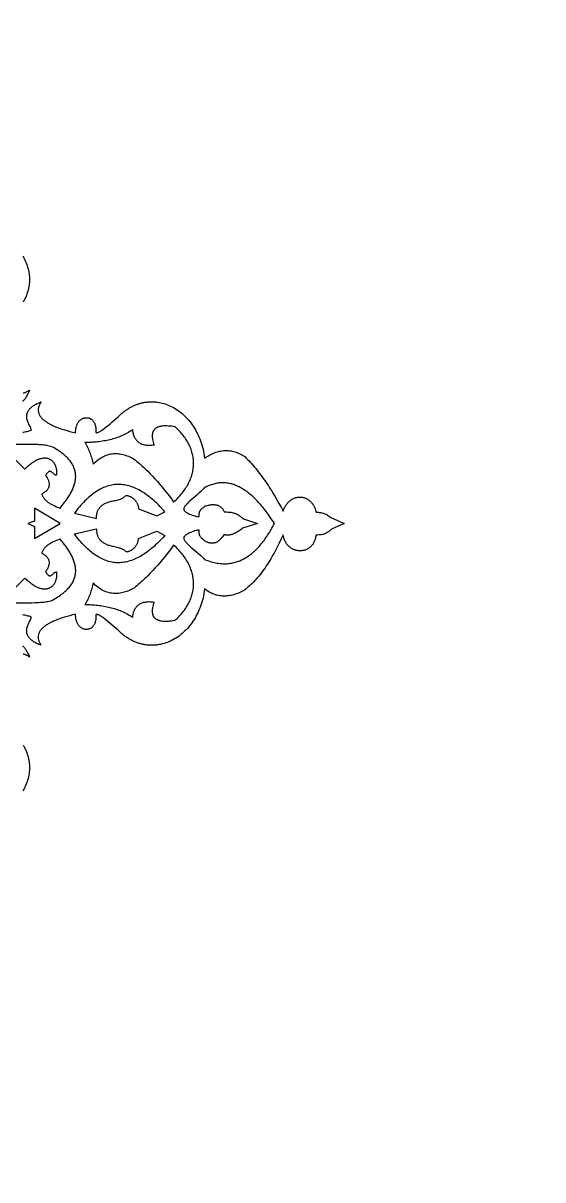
# Model space of a CAD drawing. Extents: x -540 to 540, y -540 to 540.
# Drawn here: x 34.4 to 189.2, y -195.5 to 149 of the extents above; entities that cross this region are included whole.
import ezdxf

# ---------------------------------------------------------------- set-up
doc = ezdxf.new("R2010")
doc.units = 0
doc.layers.add('LAYER_1', color=18, linetype='CONTINUOUS')
doc.layers.add('LAYER_2', color=174, linetype='CONTINUOUS')

msp = doc.modelspace()

# ---------------------------------------------------------------- linework, layer by layer
at = {"layer": 'LAYER_1'}
msp.add_lwpolyline([(0, 540, 0.414214), (-540, 0, 0.414214), (0, -540, 0.414214), (540, 0, 0.414214)], format="xyb", close=True, dxfattribs=at)
for points in [[(79.66, 28.79), (79.12, 28.88), (78.61, 28.96), (78.11, 29.01), (77.64, 29.05), (77.19, 29.08), (76.76, 29.08), (76.36, 29.07), (75.98, 29.05), (75.61, 29), (75.44, 28.98), (75.27, 28.94), (75.11, 28.91), (74.96, 28.87), (74.81, 28.82), (74.66, 28.77), (74.52, 28.72), (74.39, 28.66), (74.26, 28.6), (74.14, 28.54), (74.02, 28.47), (73.91, 28.39), (73.8, 28.31), (73.7, 28.23), (73.61, 28.14), (73.52, 28.05), (73.43, 27.96), (73.35, 27.86), (73.28, 27.76), (73.21, 27.65), (73.15, 27.54), (73.09, 27.42), (73.04, 27.3), (73, 27.18), (72.96, 27.05), (72.92, 26.92), (72.89, 26.78), (72.87, 26.64), (72.85, 26.49), (72.84, 26.34), (72.83, 26.19), (72.83, 26.03), (72.83, 25.87), (72.84, 25.7), (72.86, 25.53), (72.88, 25.36), (72.94, 25), (73.02, 24.62), (73.12, 24.23), (73.24, 23.81), (73.39, 23.39), (72.99, 23.33), (72.61, 23.29), (72.24, 23.27), (71.89, 23.26), (71.55, 23.27), (71.23, 23.29), (70.92, 23.32), (70.63, 23.37), (70.35, 23.43), (70.08, 23.5), (69.82, 23.59), (69.58, 23.69), (69.35, 23.8), (69.13, 23.92), (68.93, 24.06), (68.74, 24.2), (68.55, 24.36), (68.38, 24.53), (68.22, 24.7), (68.07, 24.89), (67.93, 25.09), (67.8, 25.3), (67.69, 25.52), (67.58, 25.75), (67.48, 25.98), (67.38, 26.23), (67.3, 26.48), (67.23, 26.75), (67.16, 27.02), (67.1, 27.3), (67.05, 27.58), (67.01, 27.87), (66.61, 27.62), (66.2, 27.37), (65.8, 27.14), (65.38, 26.91), (64.97, 26.7), (64.55, 26.5), (64.13, 26.3), (63.71, 26.12), (63.28, 25.94), (62.85, 25.78), (62.42, 25.62), (61.98, 25.47), (61.55, 25.33), (61.1, 25.2), (60.66, 25.08), (60.22, 24.97), (59.77, 24.86), (59.32, 24.76), (58.87, 24.67), (58.41, 24.59), (57.95, 24.51), (57.49, 24.44), (57.03, 24.38), (56.57, 24.33), (56.1, 24.28), (55.64, 24.23), (55.17, 24.2), (54.7, 24.17), (54.22, 24.14), (53.75, 24.12), (53.27, 24.11), (52.79, 24.1), (53.02, 23.72), (53.23, 23.34), (53.44, 22.96), (53.63, 22.57), (53.81, 22.18), (53.99, 21.79), (54.15, 21.39), (54.31, 20.99), (54.45, 20.58), (54.59, 20.18), (54.72, 19.77), (54.83, 19.36), (54.94, 18.94), (55.03, 18.52), (55.12, 18.1), (55.2, 17.67), (55.53, 18), (55.86, 18.32), (56.2, 18.61), (56.54, 18.89), (56.89, 19.15), (57.24, 19.39), (57.59, 19.61), (57.94, 19.81), (58.3, 20), (58.66, 20.17), (59.03, 20.32), (59.39, 20.45), (59.76, 20.56), (60.14, 20.65), (60.51, 20.73), (60.9, 20.78), (61.28, 20.82), (61.67, 20.84), (62.06, 20.85), (62.45, 20.83), (62.85, 20.79), (63.25, 20.74), (63.65, 20.67), (64.06, 20.58), (64.47, 20.47), (64.88, 20.35), (65.3, 20.2), (65.72, 20.04), (66.14, 19.86), (66.57, 19.66), (67, 19.44), (67.43, 19.2), (67.84, 18.87), (68.24, 18.53), (68.65, 18.19), (69.05, 17.84), (69.44, 17.49), (69.84, 17.13), (70.23, 16.77), (70.62, 16.4), (71, 16.03), (71.39, 15.66), (72.15, 14.89), (72.9, 14.11), (73.63, 13.32), (74.36, 12.51), (75.08, 11.68), (75.79, 10.84), (76.5, 9.98), (77.19, 9.11), (77.87, 8.23), (78.55, 7.33), (79.21, 6.41), (79.57, 6.74), (79.92, 7.06), (80.25, 7.39), (80.57, 7.72), (80.89, 8.05), (81.19, 8.39), (81.48, 8.73), (81.76, 9.07), (82.03, 9.41), (82.28, 9.76), (82.53, 10.1), (82.77, 10.45), (82.99, 10.8), (83.2, 11.16), (83.4, 11.51), (83.59, 11.86), (83.77, 12.22), (83.94, 12.58), (84.1, 12.94), (84.25, 13.3), (84.38, 13.66), (84.51, 14.02), (84.62, 14.39), (84.72, 14.75), (84.81, 15.11), (84.89, 15.48), (84.96, 15.84), (85.02, 16.21), (85.06, 16.58), (85.1, 16.94), (85.12, 17.31), (85.14, 17.67), (85.14, 18.04), (85.13, 18.41), (85.11, 18.77), (85.08, 19.14), (85.03, 19.5), (84.98, 19.87), (84.92, 20.23), (84.84, 20.59), (84.75, 20.95), (84.65, 21.31), (84.54, 21.67), (84.42, 22.03), (84.29, 22.39), (84.15, 22.74), (83.99, 23.1), (83.83, 23.45), (83.65, 23.8), (83.46, 24.15), (83.27, 24.5), (83.06, 24.84), (82.83, 25.18), (82.6, 25.52), (82.36, 25.86), (82.1, 26.2), (81.84, 26.53), (81.56, 26.86), (81.27, 27.19), (80.97, 27.52), (80.66, 27.84), (80.34, 28.16), (80.01, 28.48)], [(68.78, 4.41), (74.25, 2.27), (76.63, 3.49), (76.16, 4.01), (75.69, 4.52), (75.22, 5.01), (74.76, 5.47), (74.29, 5.93), (73.83, 6.36), (73.37, 6.78), (72.92, 7.18), (72.46, 7.56), (72.01, 7.92), (71.55, 8.27), (71.1, 8.6), (70.65, 8.91), (70.21, 9.21), (69.76, 9.49), (69.31, 9.75), (68.87, 10), (68.43, 10.22), (67.99, 10.43), (67.55, 10.63), (67.12, 10.81), (66.68, 10.97), (66.25, 11.11), (65.82, 11.24), (65.39, 11.35), (64.96, 11.44), (64.53, 11.52), (64.11, 11.58), (63.68, 11.62), (63.26, 11.65), (62.84, 11.66), (62.42, 11.65), (62, 11.63), (61.59, 11.59), (61.17, 11.54), (60.76, 11.47), (60.34, 11.38), (59.93, 11.28), (59.52, 11.16), (59.11, 11.03), (58.71, 10.88), (58.3, 10.71), (57.89, 10.53), (57.49, 10.33), (57.09, 10.11), (56.69, 9.88), (56.29, 9.64), (55.89, 9.37), (55.49, 9.1), (55.09, 8.8), (54.7, 8.5), (54.3, 8.17), (53.91, 7.83), (53.52, 7.48), (53.13, 7.11), (52.74, 6.72), (52.35, 6.32), (51.96, 5.9), (51.58, 5.47), (51.19, 5.02), (50.81, 4.56), (50.42, 4.08), (50.04, 3.59), (49.66, 3.08), (56.27, 1.55), (56.26, 1.81), (56.27, 2.07), (56.28, 2.32), (56.3, 2.56), (56.34, 2.8), (56.38, 3.03), (56.44, 3.25), (56.5, 3.47), (56.58, 3.68), (56.67, 3.88), (56.77, 4.08), (56.87, 4.27), (56.99, 4.45), (57.12, 4.63), (57.26, 4.81), (57.41, 4.97), (57.57, 5.13), (57.74, 5.28), (57.92, 5.43), (58.11, 5.57), (58.32, 5.7), (58.53, 5.83), (58.75, 5.95), (58.98, 6.07), (59.23, 6.18), (59.48, 6.28), (59.75, 6.37), (60.02, 6.46), (60.31, 6.55), (60.61, 6.62), (60.91, 6.69), (61.23, 6.76), (61.61, 6.82), (61.99, 6.9), (62.35, 6.98), (62.7, 7.08), (63.03, 7.18), (63.36, 7.3), (63.67, 7.43), (63.82, 7.5), (63.97, 7.57), (64.12, 7.65), (64.26, 7.73), (64.4, 7.82), (64.53, 7.91), (64.66, 8.01), (64.79, 8.11), (64.92, 8.21), (65.04, 8.32), (65.1, 8.38), (65.28, 8.36), (65.46, 8.32), (65.64, 8.28), (65.82, 8.23), (65.99, 8.17), (66.16, 8.1), (66.32, 8.03), (66.48, 7.95), (66.64, 7.87), (66.79, 7.77), (66.94, 7.67), (67.09, 7.57), (67.23, 7.45), (67.36, 7.34), (67.49, 7.21), (67.61, 7.08), (67.73, 6.95), (67.85, 6.81), (67.96, 6.66), (68.06, 6.51), (68.16, 6.36), (68.25, 6.2), (68.33, 6.04), (68.41, 5.87), (68.48, 5.7), (68.54, 5.53), (68.6, 5.35), (68.65, 5.17), (68.69, 4.98), (68.73, 4.79), (68.76, 4.6)], [(88.44, 10.69), (88.16, 10.41), (87.87, 10.12), (87.28, 9.56), (86.68, 9.02), (86.08, 8.49), (84.92, 7.48), (84.38, 7), (83.88, 6.55), (83.65, 6.33), (83.43, 6.11), (83.22, 5.91), (83.03, 5.7), (82.86, 5.51), (82.7, 5.32), (82.56, 5.14), (82.45, 4.96), (82.36, 4.79), (82.28, 4.63), (82.26, 4.55), (82.24, 4.48), (82.22, 4.4), (82.22, 4.33), (82.22, 4.26), (82.22, 4.19), (82.24, 4.12), (82.26, 4.06), (82.28, 3.99), (82.32, 3.93), (82.36, 3.88), (82.41, 3.82), (82.53, 3.71), (82.65, 3.6), (82.79, 3.49), (82.94, 3.39), (83.09, 3.29), (83.26, 3.19), (83.43, 3.09), (83.61, 3), (83.97, 2.82), (84.35, 2.66), (84.73, 2.51), (85.11, 2.38), (85.46, 2.28), (85.8, 2.19), (86.1, 2.13), (86.24, 2.1), (86.36, 2.09), (86.47, 2.08), (86.57, 2.08), (86.66, 2.08), (86.73, 2.1), (86.78, 2.12), (86.82, 2.15), (86.83, 2.16), (86.83, 2.18), (86.83, 2.2), (86.83, 2.23), (86.82, 2.39), (86.82, 2.55), (86.82, 2.7), (86.83, 2.84), (86.84, 2.98), (86.86, 3.11), (86.89, 3.23), (86.92, 3.35), (86.95, 3.46), (86.99, 3.57), (87.04, 3.67), (87.08, 3.77), (87.14, 3.86), (87.19, 3.95), (87.31, 4.12), (87.44, 4.27), (87.58, 4.42), (87.72, 4.55), (87.87, 4.68), (88.17, 4.92), (88.46, 5.15), (88.72, 5.24), (88.97, 5.31), (89.22, 5.38), (89.46, 5.44), (89.7, 5.49), (89.93, 5.54), (90.16, 5.58), (90.38, 5.61), (90.6, 5.63), (90.82, 5.64), (91.03, 5.65), (91.23, 5.65), (91.43, 5.63), (91.63, 5.61), (91.82, 5.58), (92.01, 5.54), (92.19, 5.49), (92.36, 5.43), (92.54, 5.36), (92.7, 5.29), (92.86, 5.2), (93.02, 5.1), (93.17, 4.99), (93.32, 4.86), (93.46, 4.73), (93.59, 4.59), (93.72, 4.44), (93.85, 4.27), (93.97, 4.09), (94.08, 3.9), (94.19, 3.7), (94.3, 3.49), (94.7, 3.48), (95.09, 3.46), (95.47, 3.44), (95.84, 3.4), (96.2, 3.36), (96.55, 3.3), (96.89, 3.22), (97.06, 3.18), (97.22, 3.13), (97.39, 3.08), (97.55, 3.02), (97.71, 2.96), (97.87, 2.89), (98.03, 2.81), (98.19, 2.73), (98.35, 2.64), (98.5, 2.55), (98.66, 2.45), (98.81, 2.34), (98.97, 2.23), (99.12, 2.11), (99.27, 1.98), (99.43, 1.85), (99.58, 1.7), (99.73, 1.55), (104.23, -0.01), (99.73, -1.41), (99.4, -1.67), (99.07, -1.92), (98.74, -2.15), (98.39, -2.37), (98.05, -2.58), (97.7, -2.77), (97.35, -2.94), (97.17, -3.01), (97, -3.08), (96.82, -3.15), (96.64, -3.21), (96.47, -3.26), (96.29, -3.31), (96.12, -3.35), (95.94, -3.39), (95.77, -3.41), (95.6, -3.43), (95.43, -3.45), (95.26, -3.46), (95.09, -3.45), (94.92, -3.45), (94.75, -3.43), (94.59, -3.4), (94.42, -3.37), (94.26, -3.33), (94.21, -3.36), (94.15, -3.41), (94.09, -3.48), (94.02, -3.56), (93.67, -4.02), (93.46, -4.3), (93.34, -4.44), (93.22, -4.59), (93.08, -4.74), (92.94, -4.88), (92.78, -5.02), (92.62, -5.16), (92.45, -5.29), (92.26, -5.41), (92.07, -5.52), (91.86, -5.62), (91.65, -5.7), (91.54, -5.74), (91.42, -5.77), (91.3, -5.79), (91.18, -5.82), (91.06, -5.83), (90.93, -5.85), (90.8, -5.85), (90.67, -5.86), (90.53, -5.85), (90.39, -5.84), (90.25, -5.83), (90.1, -5.8), (89.95, -5.77), (89.8, -5.74), (89.64, -5.7), (89.48, -5.65), (89.32, -5.59), (89.15, -5.52), (88.98, -5.45), (88.8, -5.37), (88.62, -5.28), (88.44, -5.18), (88.12, -4.88), (87.8, -4.59), (87.65, -4.44), (87.51, -4.29), (87.37, -4.14), (87.25, -3.98), (87.14, -3.8), (87.04, -3.62), (87, -3.52), (86.96, -3.42), (86.92, -3.31), (86.89, -3.2), (86.86, -3.09), (86.84, -2.97), (86.83, -2.84), (86.82, -2.71), (86.81, -2.57), (86.81, -2.42), (86.82, -2.27), (86.83, -2.12), (86.83, -2.07), (86.83, -2.05), (86.82, -2.04), (86.78, -2.01), (86.73, -1.99), (86.66, -1.98), (86.57, -1.98), (86.47, -1.98), (86.36, -2), (86.1, -2.04), (85.8, -2.11), (85.46, -2.21), (85.11, -2.33), (84.73, -2.47), (84.35, -2.62), (83.97, -2.79), (83.61, -2.98), (83.43, -3.08), (83.26, -3.18), (83.09, -3.28), (82.94, -3.38), (82.79, -3.49), (82.65, -3.6), (82.53, -3.71), (82.41, -3.82), (82.36, -3.88), (82.32, -3.93), (82.28, -3.99), (82.26, -4.06), (82.24, -4.12), (82.22, -4.19), (82.22, -4.26), (82.22, -4.33), (82.22, -4.4), (82.24, -4.48), (82.26, -4.55), (82.28, -4.63), (82.36, -4.79), (82.45, -4.96), (82.56, -5.14), (82.7, -5.32), (82.86, -5.51), (83.03, -5.7), (83.22, -5.91), (83.43, -6.11), (83.65, -6.33), (83.88, -6.55), (84.38, -7), (84.92, -7.48), (86.08, -8.49), (86.68, -9.02), (87.28, -9.56), (87.87, -10.12), (88.16, -10.41), (88.44, -10.69), (88.86, -10.86), (89.27, -11.01), (89.68, -11.15), (90.08, -11.28), (90.49, -11.4), (90.88, -11.51), (91.28, -11.6), (91.67, -11.69), (92.06, -11.76), (92.45, -11.82), (92.83, -11.87), (93.21, -11.91), (93.59, -11.94), (93.96, -11.96), (94.34, -11.97), (94.7, -11.96), (95.07, -11.95), (95.43, -11.92), (95.79, -11.88), (96.15, -11.83), (96.5, -11.78), (96.85, -11.71), (97.2, -11.63), (97.54, -11.54), (97.89, -11.44), (98.22, -11.33), (98.56, -11.21), (98.9, -11.08), (99.23, -10.93), (99.55, -10.78), (99.88, -10.62), (100.2, -10.45), (100.52, -10.27), (100.84, -10.08), (101.16, -9.88), (101.47, -9.66), (101.78, -9.44), (102.09, -9.21), (102.39, -8.97), (102.69, -8.72), (102.99, -8.46), (103.29, -8.2), (103.58, -7.92), (103.88, -7.63), (104.17, -7.33), (104.45, -7.03), (104.74, -6.71), (105.02, -6.39), (105.3, -6.06), (105.58, -5.71), (105.86, -5.36), (106.13, -5), (106.4, -4.63), (106.67, -4.26), (106.94, -3.87), (107.2, -3.47), (107.47, -3.07), (107.73, -2.66), (107.98, -2.24), (108.24, -1.81), (108.5, -1.37), (108.75, -0.92), (109, -0.47), (109.25, -0.01), (108.93, 0.48), (108.62, 0.96), (108.3, 1.43), (107.99, 1.89), (107.67, 2.34), (107.36, 2.78), (107.04, 3.22), (106.73, 3.64), (106.41, 4.05), (106.09, 4.45), (105.78, 4.84), (105.46, 5.22), (105.14, 5.6), (104.83, 5.96), (104.51, 6.31), (104.19, 6.66), (103.87, 6.99), (103.55, 7.31), (103.23, 7.62), (102.91, 7.92), (102.59, 8.22), (102.27, 8.5), (101.95, 8.77), (101.63, 9.03), (101.31, 9.28), (100.99, 9.52), (100.67, 9.75), (100.35, 9.97), (100.02, 10.18), (99.7, 10.38), (99.38, 10.57), (99.05, 10.75), (98.73, 10.92), (98.4, 11.07), (98.08, 11.22), (97.75, 11.36), (97.43, 11.48), (97.1, 11.6), (96.77, 11.7), (96.45, 11.79), (96.12, 11.87), (95.79, 11.94), (95.46, 12.01), (95.13, 12.05), (94.8, 12.09), (94.47, 12.12), (94.14, 12.14), (93.81, 12.14), (93.48, 12.14), (93.15, 12.12), (92.82, 12.09), (92.48, 12.05), (92.15, 12), (91.81, 11.94), (91.48, 11.86), (91.14, 11.78), (90.81, 11.68), (90.47, 11.58), (90.14, 11.46), (89.8, 11.33), (89.46, 11.19), (89.12, 11.03), (88.78, 10.87)], [(37.76, 4.59), (37.77, 0.74), (35.83, -0.01), (37.74, -0.87), (37.74, -4.44), (45.43, -0.01)], [(65.1, -8.4), (65.28, -8.37), (65.46, -8.34), (65.64, -8.29), (65.82, -8.24), (65.99, -8.18), (66.16, -8.12), (66.32, -8.05), (66.48, -7.97), (66.64, -7.88), (66.79, -7.79), (66.94, -7.69), (67.09, -7.58), (67.23, -7.47), (67.36, -7.35), (67.49, -7.23), (67.61, -7.1), (67.73, -6.96), (67.85, -6.82), (67.96, -6.68), (68.06, -6.53), (68.16, -6.37), (68.25, -6.21), (68.33, -6.05), (68.41, -5.88), (68.48, -5.71), (68.54, -5.54), (68.6, -5.36), (68.65, -5.18), (68.69, -5), (68.73, -4.81), (68.76, -4.62), (68.78, -4.42), (74.25, -2.28), (76.63, -3.51), (76.16, -4.03), (75.69, -4.53), (75.22, -5.02), (74.76, -5.49), (74.29, -5.94), (73.83, -6.37), (73.37, -6.79), (72.92, -7.19), (72.46, -7.57), (72.01, -7.94), (71.55, -8.29), (71.1, -8.62), (70.65, -8.93), (70.21, -9.22), (69.76, -9.5), (69.31, -9.77), (68.87, -10.01), (68.43, -10.24), (67.99, -10.45), (67.55, -10.64), (67.12, -10.82), (66.68, -10.98), (66.25, -11.12), (65.82, -11.25), (65.39, -11.36), (64.96, -11.45), (64.53, -11.53), (64.11, -11.59), (63.68, -11.64), (63.26, -11.66), (62.84, -11.67), (62.42, -11.67), (62, -11.65), (61.59, -11.61), (61.17, -11.55), (60.76, -11.48), (60.34, -11.4), (59.93, -11.29), (59.52, -11.18), (59.11, -11.04), (58.71, -10.89), (58.3, -10.72), (57.89, -10.54), (57.49, -10.34), (57.09, -10.13), (56.69, -9.9), (56.29, -9.65), (55.89, -9.39), (55.49, -9.11), (55.09, -8.82), (54.7, -8.51), (54.3, -8.19), (53.91, -7.85), (53.52, -7.49), (53.13, -7.12), (52.74, -6.73), (52.35, -6.33), (51.96, -5.92), (51.58, -5.48), (51.19, -5.04), (50.81, -4.57), (50.42, -4.1), (50.04, -3.61), (49.66, -3.1), (56.27, -1.57), (56.26, -1.83), (56.27, -2.08), (56.28, -2.33), (56.3, -2.58), (56.34, -2.81), (56.38, -3.04), (56.44, -3.26), (56.5, -3.48), (56.58, -3.69), (56.67, -3.89), (56.77, -4.09), (56.87, -4.28), (56.99, -4.47), (57.12, -4.65), (57.26, -4.82), (57.41, -4.99), (57.57, -5.14), (57.74, -5.3), (57.92, -5.44), (58.11, -5.58), (58.32, -5.72), (58.53, -5.85), (58.75, -5.97), (58.98, -6.08), (59.23, -6.19), (59.48, -6.29), (59.75, -6.39), (60.02, -6.48), (60.31, -6.56), (60.61, -6.64), (60.91, -6.71), (61.23, -6.77), (61.61, -6.84), (61.99, -6.91), (62.35, -7), (62.7, -7.09), (63.03, -7.19), (63.36, -7.31), (63.67, -7.44), (63.82, -7.51), (63.97, -7.59), (64.12, -7.67), (64.26, -7.75), (64.4, -7.83), (64.53, -7.93), (64.66, -8.02), (64.79, -8.12), (64.92, -8.23), (65.04, -8.34)], [(55.2, -17.67), (55.12, -18.1), (55.03, -18.52), (54.94, -18.94), (54.83, -19.36), (54.72, -19.77), (54.59, -20.18), (54.45, -20.58), (54.31, -20.99), (54.15, -21.39), (53.99, -21.79), (53.81, -22.18), (53.63, -22.57), (53.44, -22.96), (53.23, -23.34), (53.02, -23.72), (52.79, -24.1), (53.27, -24.11), (53.75, -24.12), (54.22, -24.14), (54.7, -24.17), (55.17, -24.2), (55.64, -24.23), (56.1, -24.28), (56.57, -24.33), (57.03, -24.38), (57.49, -24.44), (57.95, -24.51), (58.41, -24.59), (58.87, -24.67), (59.32, -24.76), (59.77, -24.86), (60.22, -24.97), (60.66, -25.08), (61.1, -25.2), (61.55, -25.33), (61.98, -25.47), (62.42, -25.62), (62.85, -25.78), (63.28, -25.94), (63.71, -26.12), (64.13, -26.3), (64.55, -26.5), (64.97, -26.7), (65.38, -26.91), (65.8, -27.14), (66.2, -27.37), (66.61, -27.62), (67.01, -27.87), (67.05, -27.58), (67.1, -27.3), (67.16, -27.02), (67.23, -26.75), (67.3, -26.48), (67.38, -26.23), (67.48, -25.98), (67.58, -25.75), (67.69, -25.52), (67.8, -25.3), (67.93, -25.09), (68.07, -24.89), (68.22, -24.7), (68.38, -24.53), (68.55, -24.36), (68.74, -24.2), (68.93, -24.06), (69.13, -23.92), (69.35, -23.8), (69.58, -23.69), (69.82, -23.59), (70.08, -23.5), (70.35, -23.43), (70.63, -23.37), (70.92, -23.32), (71.23, -23.29), (71.55, -23.27), (71.89, -23.26), (72.24, -23.27), (72.61, -23.29), (72.99, -23.33), (73.39, -23.39), (73.24, -23.81), (73.12, -24.23), (73.02, -24.62), (72.94, -25), (72.88, -25.36), (72.86, -25.53), (72.84, -25.7), (72.83, -25.87), (72.83, -26.03), (72.83, -26.19), (72.84, -26.34), (72.85, -26.49), (72.87, -26.64), (72.89, -26.78), (72.92, -26.92), (72.96, -27.05), (73, -27.18), (73.04, -27.3), (73.09, -27.42), (73.15, -27.54), (73.21, -27.65), (73.28, -27.76), (73.35, -27.86), (73.43, -27.96), (73.52, -28.05), (73.61, -28.14), (73.7, -28.23), (73.8, -28.31), (73.91, -28.39), (74.02, -28.47), (74.14, -28.54), (74.26, -28.6), (74.39, -28.66), (74.52, -28.72), (74.66, -28.77), (74.81, -28.82), (74.96, -28.87), (75.11, -28.91), (75.27, -28.94), (75.44, -28.98), (75.61, -29), (75.98, -29.05), (76.36, -29.07), (76.76, -29.08), (77.19, -29.08), (77.64, -29.05), (78.11, -29.01), (78.61, -28.96), (79.12, -28.88), (79.66, -28.79), (80.01, -28.48), (80.34, -28.16), (80.66, -27.84), (80.97, -27.52), (81.27, -27.19), (81.56, -26.86), (81.84, -26.53), (82.1, -26.2), (82.36, -25.86), (82.6, -25.52), (82.83, -25.18), (83.06, -24.84), (83.27, -24.5), (83.46, -24.15), (83.65, -23.8), (83.83, -23.45), (83.99, -23.1), (84.15, -22.74), (84.29, -22.39), (84.42, -22.03), (84.54, -21.67), (84.65, -21.31), (84.75, -20.95), (84.84, -20.59), (84.92, -20.23), (84.98, -19.87), (85.03, -19.5), (85.08, -19.14), (85.11, -18.77), (85.13, -18.41), (85.14, -18.04), (85.14, -17.67), (85.12, -17.31), (85.1, -16.94), (85.06, -16.58), (85.02, -16.21), (84.96, -15.84), (84.89, -15.48), (84.81, -15.11), (84.72, -14.75), (84.62, -14.39), (84.51, -14.02), (84.38, -13.66), (84.25, -13.3), (84.1, -12.94), (83.94, -12.58), (83.77, -12.22), (83.59, -11.86), (83.4, -11.51), (83.2, -11.16), (82.99, -10.8), (82.77, -10.45), (82.53, -10.1), (82.28, -9.76), (82.03, -9.41), (81.76, -9.07), (81.48, -8.73), (81.19, -8.39), (80.89, -8.05), (80.57, -7.72), (80.25, -7.39), (79.92, -7.06), (79.57, -6.74), (79.21, -6.41), (78.55, -7.33), (77.87, -8.23), (77.19, -9.11), (76.5, -9.98), (75.79, -10.84), (75.08, -11.68), (74.36, -12.51), (73.63, -13.32), (72.9, -14.11), (72.15, -14.89), (71.39, -15.66), (71, -16.03), (70.62, -16.4), (70.23, -16.77), (69.84, -17.13), (69.44, -17.49), (69.05, -17.84), (68.65, -18.19), (68.24, -18.53), (67.84, -18.87), (67.43, -19.2), (67, -19.44), (66.57, -19.66), (66.14, -19.86), (65.72, -20.04), (65.3, -20.2), (64.88, -20.35), (64.47, -20.47), (64.06, -20.58), (63.65, -20.67), (63.25, -20.74), (62.85, -20.79), (62.45, -20.83), (62.06, -20.84), (61.67, -20.84), (61.28, -20.82), (60.9, -20.78), (60.51, -20.73), (60.14, -20.65), (59.76, -20.56), (59.39, -20.45), (59.03, -20.32), (58.66, -20.17), (58.3, -20), (57.94, -19.81), (57.59, -19.61), (57.24, -19.39), (56.89, -19.15), (56.54, -18.89), (56.2, -18.61), (55.86, -18.32), (55.53, -18)]]:
    msp.add_lwpolyline(points, close=True, dxfattribs=at)
for points in [[(27.39, 23.69), (34.92, 16.24), (35.19, 16.52), (35.46, 16.78), (35.73, 17.03), (35.99, 17.27), (36.26, 17.49), (36.51, 17.7), (36.77, 17.9), (37.02, 18.08), (37.27, 18.26), (37.52, 18.42), (37.76, 18.57), (38, 18.71), (38.24, 18.84), (38.47, 18.95), (38.7, 19.06), (38.92, 19.15), (39.14, 19.24), (39.36, 19.31), (39.57, 19.37), (39.78, 19.42), (39.99, 19.47), (40.19, 19.5), (40.39, 19.52), (40.58, 19.54), (40.77, 19.54), (40.96, 19.54), (41.14, 19.53), (41.31, 19.5), (41.49, 19.47), (41.65, 19.44), (41.82, 19.39), (41.98, 19.33), (42.13, 19.27), (42.28, 19.2), (42.42, 19.12), (42.56, 19.04), (42.7, 18.95), (42.83, 18.85), (42.96, 18.74), (43.08, 18.63), (43.19, 18.51), (43.3, 18.39), (43.41, 18.25), (43.51, 18.12), (43.6, 17.97), (43.69, 17.83), (43.78, 17.67), (43.85, 17.51), (43.93, 17.35), (43.99, 17.18), (44.06, 17.01), (44.11, 16.83), (44.16, 16.65), (44.21, 16.46), (44.25, 16.27), (44.28, 16.08), (44.31, 15.88), (44.33, 15.68), (44.34, 15.47), (44.35, 15.27), (44.35, 15.05), (44.35, 14.84), (44.34, 14.63), (44.33, 14.41), (44.23, 14.41), (44.13, 14.43), (44.03, 14.46), (43.94, 14.51), (43.84, 14.56), (43.75, 14.62), (43.57, 14.77), (43.22, 15.1), (43.04, 15.25), (42.95, 15.32), (42.86, 15.39), (42.77, 15.45), (42.68, 15.49), (42.58, 15.53), (42.48, 15.55), (42.38, 15.56), (42.28, 15.56), (42.18, 15.54), (42.07, 15.49), (41.96, 15.43), (41.85, 15.35), (41.73, 15.24), (41.61, 15.11), (41.49, 14.95), (41.36, 14.77), (41.22, 14.55), (41.08, 14.31), (41.24, 14.08), (41.38, 13.87), (41.51, 13.65), (41.63, 13.44), (41.73, 13.23), (41.82, 13.02), (41.91, 12.82), (41.97, 12.62), (42.03, 12.43), (42.07, 12.23), (42.1, 12.04), (42.12, 11.86), (42.13, 11.67), (42.13, 11.49), (42.11, 11.32), (42.08, 11.14), (42.04, 10.97), (41.98, 10.81), (41.91, 10.64), (41.84, 10.48), (41.74, 10.32), (41.64, 10.17), (41.53, 10.02), (41.4, 9.87), (41.26, 9.72), (41.11, 9.58), (40.94, 9.44), (40.76, 9.31), (40.58, 9.17), (40.37, 9.05), (40.16, 8.92), (39.93, 8.8), (40, 8.61), (40.06, 8.43), (40.14, 8.26), (40.22, 8.09), (40.31, 7.92), (40.41, 7.76), (40.51, 7.6), (40.63, 7.45), (40.75, 7.31), (40.87, 7.16), (41.01, 7.02), (41.15, 6.89), (41.3, 6.75), (41.45, 6.62), (41.61, 6.5), (41.78, 6.37), (41.96, 6.25), (42.14, 6.13), (42.33, 6.02), (42.52, 5.9), (42.93, 5.68), (43.37, 5.46), (43.83, 5.24), (44.32, 5.03), (44.83, 4.82), (45.37, 4.61), (45.88, 5.23), (46.37, 5.84), (46.83, 6.44), (47.06, 6.75), (47.27, 7.05), (47.48, 7.35), (47.69, 7.66), (47.88, 7.96), (48.07, 8.26), (48.26, 8.56), (48.43, 8.86), (48.6, 9.16), (48.75, 9.46), (48.9, 9.76), (49.05, 10.05), (49.18, 10.35), (49.3, 10.65), (49.42, 10.94), (49.52, 11.24), (49.62, 11.53), (49.71, 11.83), (49.78, 12.12), (49.85, 12.41), (49.91, 12.71), (49.95, 13), (49.99, 13.29), (50.01, 13.58), (50.03, 13.87), (50.03, 14.15), (50.02, 14.44), (50, 14.73), (49.97, 15.01), (49.92, 15.3), (49.87, 15.58), (49.8, 15.86), (49.72, 16.15), (49.62, 16.43), (49.51, 16.71), (49.39, 16.99), (49.26, 17.27), (49.11, 17.54), (48.95, 17.82), (48.77, 18.1), (48.58, 18.37), (48.38, 18.65), (48.16, 18.92), (47.92, 19.19), (47.67, 19.46), (47.41, 19.73), (47.13, 20), (46.83, 20.27), (46.52, 20.53), (46.19, 20.8), (45.85, 21.06), (45.49, 21.32), (45.11, 21.59), (44.72, 21.85), (44.3, 22.1), (43.88, 22.36), (43.43, 22.62), (42.97, 22.88), (42.57, 22.98), (42.17, 23.08), (41.77, 23.17), (41.35, 23.24), (40.93, 23.31), (40.51, 23.37), (40.08, 23.42), (39.64, 23.46), (39.19, 23.49), (38.74, 23.52), (38.28, 23.55), (37.82, 23.56), (36.88, 23.58), (35.91, 23.59), (31.82, 23.57)], [(31.82, -23.57), (35.91, -23.59), (36.88, -23.58), (37.82, -23.56), (38.28, -23.54), (38.74, -23.52), (39.19, -23.49), (39.64, -23.46), (40.08, -23.42), (40.51, -23.37), (40.93, -23.31), (41.35, -23.24), (41.77, -23.17), (42.17, -23.08), (42.57, -22.98), (42.97, -22.88), (43.43, -22.62), (43.88, -22.36), (44.3, -22.1), (44.72, -21.85), (45.11, -21.58), (45.49, -21.32), (45.85, -21.06), (46.19, -20.8), (46.52, -20.53), (46.83, -20.27), (47.13, -20), (47.41, -19.73), (47.67, -19.46), (47.92, -19.19), (48.16, -18.92), (48.38, -18.65), (48.58, -18.37), (48.77, -18.1), (48.95, -17.82), (49.11, -17.54), (49.26, -17.27), (49.39, -16.99), (49.51, -16.71), (49.62, -16.43), (49.72, -16.15), (49.8, -15.86), (49.87, -15.58), (49.92, -15.3), (49.97, -15.01), (50, -14.73), (50.02, -14.44), (50.03, -14.15), (50.03, -13.87), (50.01, -13.58), (49.99, -13.29), (49.95, -13), (49.91, -12.71), (49.85, -12.41), (49.78, -12.12), (49.71, -11.83), (49.62, -11.53), (49.52, -11.24), (49.42, -10.94), (49.3, -10.65), (49.18, -10.35), (49.05, -10.05), (48.9, -9.76), (48.75, -9.46), (48.6, -9.16), (48.43, -8.86), (48.26, -8.56), (48.07, -8.26), (47.88, -7.96), (47.69, -7.66), (47.48, -7.35), (47.27, -7.05), (47.06, -6.75), (46.83, -6.44), (46.37, -5.84), (45.88, -5.23), (45.37, -4.61), (44.83, -4.82), (44.32, -5.03), (43.83, -5.24), (43.37, -5.46), (42.93, -5.68), (42.52, -5.9), (42.33, -6.02), (42.14, -6.13), (41.96, -6.25), (41.78, -6.37), (41.61, -6.5), (41.45, -6.62), (41.3, -6.75), (41.15, -6.89), (41.01, -7.02), (40.87, -7.16), (40.75, -7.31), (40.63, -7.45), (40.51, -7.6), (40.41, -7.76), (40.31, -7.92), (40.22, -8.09), (40.14, -8.26), (40.06, -8.43), (40, -8.61), (39.93, -8.8), (40.16, -8.92), (40.37, -9.05), (40.58, -9.17), (40.76, -9.31), (40.94, -9.44), (41.11, -9.58), (41.26, -9.72), (41.4, -9.87), (41.53, -10.02), (41.64, -10.17), (41.74, -10.32), (41.84, -10.48), (41.91, -10.64), (41.98, -10.81), (42.04, -10.97), (42.08, -11.14), (42.11, -11.32), (42.13, -11.49), (42.13, -11.67), (42.12, -11.86), (42.1, -12.04), (42.07, -12.23), (42.03, -12.43), (41.97, -12.62), (41.91, -12.82), (41.82, -13.02), (41.73, -13.23), (41.63, -13.44), (41.51, -13.65), (41.38, -13.87), (41.24, -14.08), (41.08, -14.31), (41.22, -14.55), (41.36, -14.77), (41.49, -14.95), (41.61, -15.11), (41.73, -15.24), (41.85, -15.35), (41.96, -15.43), (42.07, -15.49), (42.18, -15.54), (42.28, -15.56), (42.38, -15.56), (42.48, -15.55), (42.58, -15.53), (42.68, -15.49), (42.77, -15.45), (42.86, -15.39), (42.95, -15.32), (43.04, -15.25), (43.22, -15.1), (43.57, -14.77), (43.75, -14.62), (43.84, -14.56), (43.94, -14.51), (44.03, -14.46), (44.13, -14.43), (44.23, -14.41), (44.33, -14.41), (44.34, -14.63), (44.35, -14.84), (44.35, -15.05), (44.35, -15.27), (44.34, -15.47), (44.33, -15.68), (44.31, -15.88), (44.28, -16.08), (44.25, -16.27), (44.21, -16.46), (44.16, -16.65), (44.11, -16.83), (44.06, -17.01), (43.99, -17.18), (43.93, -17.35), (43.85, -17.51), (43.78, -17.67), (43.69, -17.83), (43.6, -17.97), (43.51, -18.12), (43.41, -18.25), (43.3, -18.39), (43.19, -18.51), (43.08, -18.63), (42.96, -18.74), (42.83, -18.85), (42.7, -18.95), (42.56, -19.04), (42.42, -19.12), (42.28, -19.2), (42.13, -19.27), (41.98, -19.33), (41.82, -19.39), (41.65, -19.44), (41.49, -19.47), (41.31, -19.5), (41.14, -19.53), (40.96, -19.54), (40.77, -19.54), (40.58, -19.54), (40.39, -19.52), (40.19, -19.5), (39.99, -19.47), (39.78, -19.42), (39.57, -19.37), (39.36, -19.31), (39.14, -19.24), (38.92, -19.15), (38.7, -19.06), (38.47, -18.95), (38.24, -18.84), (38, -18.71), (37.76, -18.57), (37.52, -18.42), (37.27, -18.26), (37.02, -18.08), (36.77, -17.9), (36.51, -17.7), (36.26, -17.49), (35.99, -17.27), (35.73, -17.03), (35.46, -16.78), (35.19, -16.52), (34.92, -16.24), (27.39, -23.69)]]:
    msp.add_lwpolyline(points, dxfattribs=at)
at = {"layer": 'LAYER_2'}
for points in [[(460, 0, 0.414214), (0, 460, 0.414214), (-460, 0, 0.414214), (0, -460, 0.414214)], [(370, 0, 0.414214), (0, 370, 0.414214), (-370, 0, 0.414214), (0, -370, 0.414214)]]:
    msp.add_lwpolyline(points, format="xyb", close=True, dxfattribs=at)
for points in [[(34.28, 79.64), (34.54, 79.19), (34.78, 78.74), (35.01, 78.28), (35.21, 77.81), (35.4, 77.34), (35.57, 76.86), (35.73, 76.38), (35.86, 75.9), (35.98, 75.41), (36.07, 74.92), (36.15, 74.43), (36.18, 74.18), (36.21, 73.93), (36.23, 73.69), (36.25, 73.44), (36.26, 73.19), (36.27, 72.94), (36.27, 72.69), (36.27, 72.44), (36.26, 72.18), (36.25, 71.93), (36.23, 71.68), (36.21, 71.43), (36.18, 71.18), (36.15, 70.93), (36.11, 70.68), (36.07, 70.43), (36.02, 70.17), (35.96, 69.92), (35.91, 69.67), (35.84, 69.42), (35.77, 69.17), (35.7, 68.92), (35.62, 68.67), (35.53, 68.42), (35.44, 68.17), (35.35, 67.92), (35.24, 67.68), (35.14, 67.43), (35.02, 67.18), (34.91, 66.94), (34.78, 66.69), (34.65, 66.45), (34.52, 66.2), (34.38, 65.96)], [(34.36, 38.9), (34.53, 38.93), (34.7, 38.97), (34.87, 39.02), (35.04, 39.08), (35.21, 39.15), (35.39, 39.23), (35.56, 39.32), (35.74, 39.41), (35.91, 39.52), (36.09, 39.63), (36.27, 39.75), (36.14, 39.41), (36, 39.09), (35.86, 38.78), (35.72, 38.49), (35.58, 38.22), (35.43, 37.96), (35.29, 37.71), (35.14, 37.48), (35, 37.27), (34.85, 37.07), (34.7, 36.88), (34.55, 36.71), (34.4, 36.55), (34.24, 36.4)], [(34.25, 27.2), (34.58, 27.25), (34.91, 27.31), (35.24, 27.38), (35.57, 27.45), (35.89, 27.54), (36.21, 27.63), (36.52, 27.73), (36.83, 27.84), (36.82, 27.91), (36.81, 27.98), (36.76, 28.13), (36.7, 28.3), (36.63, 28.48), (36.43, 28.88), (36.21, 29.33), (36.09, 29.57), (35.98, 29.83), (35.87, 30.09), (35.76, 30.35), (35.67, 30.63), (35.59, 30.91), (35.52, 31.2), (35.5, 31.35), (35.48, 31.5), (35.47, 31.64), (35.46, 31.79), (35.45, 31.94), (35.46, 32.1), (35.47, 32.25), (35.49, 32.4), (35.51, 32.55), (35.55, 32.71), (35.59, 32.86), (35.64, 33.02), (35.71, 33.17), (35.78, 33.32), (35.86, 33.48), (35.95, 33.63), (36.05, 33.79), (36.16, 33.94), (36.29, 34.09), (36.42, 34.25), (36.57, 34.4), (36.73, 34.55), (36.91, 34.7), (37.09, 34.85), (37.3, 35), (37.51, 35.14), (37.74, 35.29), (37.98, 35.44), (38.24, 35.58), (38.52, 35.72), (38.81, 35.86), (39.12, 36), (39.44, 36.14), (39.78, 36.27), (39.66, 36.09), (39.55, 35.92), (39.44, 35.74), (39.34, 35.56), (39.26, 35.39), (39.18, 35.21), (39.11, 35.04), (39.05, 34.87), (39, 34.7), (38.96, 34.53), (38.92, 34.36), (38.9, 34.19), (38.88, 34.02), (38.88, 33.86), (38.88, 33.69), (38.89, 33.53), (38.91, 33.36), (38.94, 33.2), (38.98, 33.04), (39.02, 32.88), (39.08, 32.72), (39.15, 32.56), (39.22, 32.4), (39.3, 32.25), (39.4, 32.09), (39.5, 31.94), (39.61, 31.78), (39.73, 31.63), (39.85, 31.48), (39.99, 31.33), (40.14, 31.18), (40.29, 31.04), (40.46, 30.89), (40.63, 30.75), (40.81, 30.6), (41, 30.46), (41.2, 30.32), (41.41, 30.18), (41.63, 30.04), (41.86, 29.9), (42.09, 29.77), (42.34, 29.63), (42.59, 29.5), (42.85, 29.37), (43.13, 29.24), (43.41, 29.11), (44, 28.85), (44.62, 28.6), (45.28, 28.36), (45.98, 28.12), (46.71, 27.89), (47.48, 27.67), (48.29, 27.45), (49.13, 27.23), (50.01, 27.03), (50.01, 27.31), (50.02, 27.58), (50.05, 27.84), (50.08, 28.1), (50.12, 28.34), (50.16, 28.58), (50.22, 28.8), (50.28, 29.02), (50.35, 29.23), (50.43, 29.42), (50.51, 29.61), (50.6, 29.79), (50.69, 29.96), (50.79, 30.13), (50.9, 30.28), (51.01, 30.42), (51.12, 30.56), (51.24, 30.68), (51.37, 30.8), (51.49, 30.91), (51.62, 31.01), (51.76, 31.1), (51.89, 31.18), (52.03, 31.25), (52.17, 31.32), (52.31, 31.38), (52.46, 31.42), (52.6, 31.46), (52.75, 31.49), (52.9, 31.52), (53.04, 31.53), (53.19, 31.53), (53.34, 31.53), (53.48, 31.52), (53.63, 31.5), (53.77, 31.47), (53.91, 31.44), (54.05, 31.39), (54.19, 31.34), (54.32, 31.28), (54.46, 31.21), (54.58, 31.14), (54.71, 31.05), (54.83, 30.96), (54.95, 30.86), (55.06, 30.75), (55.17, 30.64), (55.27, 30.51), (55.37, 30.38), (55.46, 30.24), (55.55, 30.1), (55.63, 29.94), (55.7, 29.78), (55.77, 29.61), (55.83, 29.43), (55.88, 29.25), (55.93, 29.06), (55.96, 28.86), (55.99, 28.65), (56.01, 28.44), (56.02, 28.21), (56.02, 27.98), (56.01, 27.75), (55.99, 27.51), (55.99, 27.42), (55.99, 27.35), (56, 27.29), (56.01, 27.23), (56.04, 27.18), (56.07, 27.14), (56.1, 27.11), (56.14, 27.09), (56.19, 27.07), (56.25, 27.06), (56.3, 27.06), (56.37, 27.06), (56.44, 27.07), (56.52, 27.09), (56.68, 27.15), (56.86, 27.22), (57.07, 27.32), (57.28, 27.45), (57.51, 27.59), (57.76, 27.74), (58.02, 27.92), (58.28, 28.11), (58.56, 28.32), (59.14, 28.76), (59.73, 29.24), (60.34, 29.75), (60.94, 30.26), (61.54, 30.79), (62.11, 31.3), (62.64, 31.79), (63.14, 32.25), (63.36, 32.46), (63.59, 32.66), (63.83, 32.86), (64.06, 33.05), (64.29, 33.24), (64.53, 33.42), (64.76, 33.59), (65, 33.76), (65.24, 33.92), (65.48, 34.08), (65.72, 34.23), (65.96, 34.38), (66.2, 34.52), (66.45, 34.65), (66.69, 34.78), (66.94, 34.91), (67.18, 35.02), (67.43, 35.14), (67.68, 35.24), (67.92, 35.35), (68.17, 35.44), (68.42, 35.53), (68.67, 35.62), (68.92, 35.7), (69.17, 35.77), (69.42, 35.84), (69.67, 35.91), (69.92, 35.96), (70.17, 36.02), (70.43, 36.07), (70.68, 36.11), (70.93, 36.15), (71.18, 36.18), (71.43, 36.21), (71.68, 36.23), (71.93, 36.25), (72.18, 36.26), (72.44, 36.27), (72.69, 36.27), (72.94, 36.27), (73.19, 36.26), (73.44, 36.25), (73.69, 36.23), (73.93, 36.21), (74.18, 36.18), (74.43, 36.15), (74.92, 36.07), (75.41, 35.98), (75.9, 35.86), (76.38, 35.73), (76.86, 35.57), (77.34, 35.4), (77.81, 35.21), (78.28, 35.01), (78.74, 34.78), (79.19, 34.54), (79.64, 34.28), (80.08, 34.01), (80.52, 33.71), (80.94, 33.4), (81.37, 33.08), (81.78, 32.74), (82.18, 32.38), (82.58, 32), (82.96, 31.61), (83.34, 31.21), (83.71, 30.79), (84.06, 30.35), (84.41, 29.9), (84.75, 29.44), (85.07, 28.96), (85.38, 28.46), (85.69, 27.95), (85.97, 27.43), (86.25, 26.9), (86.51, 26.35), (86.76, 25.79), (87, 25.21), (87.22, 24.62), (87.43, 24.02), (87.62, 23.41), (87.8, 22.78), (87.96, 22.14), (88.1, 21.49), (88.23, 20.83), (88.35, 20.16), (88.44, 19.47), (88.81, 19.73), (89.18, 19.97), (89.55, 20.19), (89.92, 20.4), (90.29, 20.6), (90.66, 20.78), (91.04, 20.94), (91.41, 21.09), (91.79, 21.23), (92.16, 21.35), (92.54, 21.45), (92.92, 21.54), (93.29, 21.61), (93.67, 21.67), (94.05, 21.71), (94.43, 21.74), (94.81, 21.75), (95.18, 21.74), (95.56, 21.72), (95.94, 21.68), (96.32, 21.63), (96.69, 21.56), (97.07, 21.47), (97.44, 21.37), (97.82, 21.25), (98.19, 21.11), (98.57, 20.96), (98.94, 20.78), (99.31, 20.6), (99.68, 20.39), (100.05, 20.17), (100.41, 19.93), (100.84, 19.5), (101.26, 19.07), (101.68, 18.64), (102.09, 18.19), (102.49, 17.74), (102.89, 17.29), (103.29, 16.83), (103.68, 16.36), (104.06, 15.89), (104.44, 15.41), (104.82, 14.93), (105.19, 14.44), (105.56, 13.94), (105.92, 13.44), (106.28, 12.94), (106.63, 12.43), (106.98, 11.92), (107.33, 11.4), (107.67, 10.87), (108.01, 10.35), (108.34, 9.81), (108.67, 9.28), (109, 8.74), (109.33, 8.19), (109.96, 7.09), (110.59, 5.98), (111.2, 4.85), (111.81, 3.71), (111.91, 3.98), (112.01, 4.24), (112.12, 4.49), (112.24, 4.74), (112.36, 4.97), (112.49, 5.2), (112.62, 5.41), (112.76, 5.62), (112.9, 5.82), (113.05, 6.01), (113.2, 6.19), (113.36, 6.36), (113.52, 6.52), (113.69, 6.67), (113.85, 6.81), (114.02, 6.95), (114.2, 7.07), (114.38, 7.19), (114.56, 7.3), (114.74, 7.4), (114.92, 7.48), (115.11, 7.57), (115.3, 7.64), (115.48, 7.7), (115.68, 7.76), (115.87, 7.8), (116.06, 7.84), (116.25, 7.87), (116.44, 7.89), (116.64, 7.9), (116.83, 7.9), (117.02, 7.9), (117.22, 7.88), (117.41, 7.86), (117.6, 7.83), (117.79, 7.79), (117.97, 7.74), (118.16, 7.69), (118.34, 7.62), (118.53, 7.55), (118.7, 7.47), (118.88, 7.38), (119.06, 7.28), (119.23, 7.18), (119.39, 7.07), (119.56, 6.94), (119.72, 6.81), (119.87, 6.68), (120.02, 6.53), (120.17, 6.38), (120.31, 6.21), (120.45, 6.05), (120.58, 5.87), (120.71, 5.68), (120.83, 5.49), (120.95, 5.29), (121.06, 5.08), (121.16, 4.86), (121.26, 4.64), (121.35, 4.41), (121.43, 4.17), (121.51, 3.92), (121.57, 3.66), (121.63, 3.4), (121.97, 3.38), (122.3, 3.36), (122.61, 3.32), (122.92, 3.28), (123.21, 3.23), (123.5, 3.16), (123.77, 3.08), (124.04, 2.99), (124.3, 2.89), (124.56, 2.78), (124.81, 2.65), (125.05, 2.5), (125.3, 2.34), (125.54, 2.17), (125.78, 1.98), (126.03, 1.77), (130, -0.01), (126.19, -1.67), (126.03, -1.83), (125.87, -1.99), (125.72, -2.13), (125.56, -2.26), (125.4, -2.39), (125.25, -2.5), (125.09, -2.61), (124.93, -2.7), (124.78, -2.79), (124.62, -2.87), (124.47, -2.94), (124.32, -3.01), (124.16, -3.07), (124.01, -3.12), (123.71, -3.21), (123.42, -3.27), (123.13, -3.33), (122.85, -3.37), (122.58, -3.4), (122.07, -3.44), (121.83, -3.46), (121.61, -3.49), (121.57, -3.78), (121.51, -4.07), (121.45, -4.34), (121.38, -4.61), (121.3, -4.86), (121.21, -5.11), (121.11, -5.35), (121, -5.57), (120.88, -5.79), (120.76, -5.99), (120.63, -6.19), (120.49, -6.38), (120.34, -6.56), (120.19, -6.72), (120.04, -6.88), (119.87, -7.03), (119.71, -7.17), (119.53, -7.3), (119.35, -7.42), (119.17, -7.53), (118.99, -7.63), (118.8, -7.72), (118.6, -7.8), (118.41, -7.88), (118.21, -7.94), (118.01, -7.99), (117.8, -8.04), (117.6, -8.07), (117.39, -8.1), (117.18, -8.12), (116.97, -8.12), (116.76, -8.12), (116.55, -8.11), (116.35, -8.09), (116.14, -8.06), (115.93, -8.02), (115.72, -7.98), (115.52, -7.92), (115.32, -7.85), (115.11, -7.78), (114.92, -7.69), (114.72, -7.6), (114.53, -7.5), (114.34, -7.39), (114.16, -7.27), (113.98, -7.14), (113.8, -7.01), (113.63, -6.86), (113.46, -6.7), (113.3, -6.54), (113.15, -6.37), (113, -6.19), (112.86, -6), (112.73, -5.8), (112.6, -5.59), (112.48, -5.38), (112.37, -5.15), (112.26, -4.92), (112.17, -4.68), (112.08, -4.43), (112, -4.17), (111.94, -3.9), (111.88, -3.63), (111.83, -3.34), (111.24, -4.59), (110.64, -5.81), (110.03, -7.01), (109.73, -7.6), (109.42, -8.19), (109.11, -8.77), (108.79, -9.34), (108.47, -9.9), (108.15, -10.46), (107.82, -11.01), (107.48, -11.56), (107.14, -12.09), (106.8, -12.62), (106.45, -13.14), (106.1, -13.65), (105.73, -14.16), (105.36, -14.65), (104.99, -15.14), (104.61, -15.62), (104.22, -16.09), (103.82, -16.54), (103.41, -16.99), (103, -17.43), (102.57, -17.86), (102.14, -18.28), (101.7, -18.69), (101.24, -19.09), (100.78, -19.48), (100.31, -19.86), (99.91, -20.07), (99.51, -20.28), (99.11, -20.46), (98.71, -20.64), (98.31, -20.8), (97.92, -20.94), (97.52, -21.07), (97.13, -21.19), (96.74, -21.29), (96.35, -21.38), (95.96, -21.46), (95.58, -21.52), (95.2, -21.56), (94.82, -21.59), (94.44, -21.6), (94.06, -21.6), (93.69, -21.59), (93.32, -21.56), (92.95, -21.51), (92.58, -21.45), (92.22, -21.37), (91.86, -21.28), (91.5, -21.17), (91.15, -21.05), (90.8, -20.91), (90.45, -20.75), (90.11, -20.58), (89.77, -20.39), (89.43, -20.18), (89.1, -19.96), (88.77, -19.73), (88.44, -19.47), (88.35, -20.16), (88.23, -20.83), (88.1, -21.49), (87.96, -22.14), (87.8, -22.78), (87.62, -23.41), (87.43, -24.02), (87.22, -24.62), (87, -25.21), (86.76, -25.79), (86.51, -26.35), (86.25, -26.9), (85.97, -27.43), (85.69, -27.95), (85.38, -28.46), (85.07, -28.96), (84.75, -29.44), (84.41, -29.9), (84.06, -30.35), (83.71, -30.79), (83.34, -31.21), (82.96, -31.61), (82.58, -32), (82.18, -32.38), (81.78, -32.74), (81.37, -33.08), (80.94, -33.4), (80.52, -33.71), (80.08, -34.01), (79.64, -34.28), (79.19, -34.54), (78.74, -34.78), (78.28, -35.01), (77.81, -35.21), (77.34, -35.4), (76.86, -35.57), (76.38, -35.73), (75.9, -35.86), (75.41, -35.98), (74.92, -36.07), (74.43, -36.15), (74.18, -36.18), (73.93, -36.21), (73.69, -36.23), (73.44, -36.25), (73.19, -36.26), (72.94, -36.27), (72.69, -36.27), (72.44, -36.27), (72.18, -36.26), (71.93, -36.25), (71.68, -36.23), (71.43, -36.21), (71.18, -36.18), (70.93, -36.15), (70.68, -36.11), (70.43, -36.07), (70.17, -36.02), (69.92, -35.96), (69.67, -35.91), (69.42, -35.84), (69.17, -35.77), (68.92, -35.7), (68.67, -35.62), (68.42, -35.53), (68.17, -35.44), (67.92, -35.35), (67.68, -35.24), (67.43, -35.14), (67.18, -35.02), (66.94, -34.91), (66.69, -34.78), (66.45, -34.65), (66.2, -34.52), (65.96, -34.38), (65.72, -34.23), (65.48, -34.08), (65.24, -33.92), (65, -33.76), (64.76, -33.59), (64.53, -33.42), (64.29, -33.24), (64.06, -33.05), (63.83, -32.86), (63.59, -32.66), (63.36, -32.46), (63.14, -32.25), (62.64, -31.79), (62.11, -31.3), (61.54, -30.79), (60.94, -30.26), (60.34, -29.75), (59.73, -29.24), (59.14, -28.76), (58.56, -28.31), (58.28, -28.11), (58.02, -27.92), (57.76, -27.74), (57.51, -27.59), (57.28, -27.44), (57.07, -27.32), (56.86, -27.22), (56.68, -27.15), (56.52, -27.09), (56.44, -27.07), (56.37, -27.06), (56.3, -27.06), (56.25, -27.06), (56.19, -27.07), (56.14, -27.09), (56.1, -27.11), (56.07, -27.14), (56.04, -27.18), (56.01, -27.23), (56, -27.29), (55.99, -27.35), (55.99, -27.42), (55.99, -27.51), (56.01, -27.75), (56.02, -27.98), (56.02, -28.21), (56.01, -28.43), (55.99, -28.65), (55.96, -28.86), (55.93, -29.06), (55.88, -29.25), (55.83, -29.43), (55.77, -29.61), (55.7, -29.78), (55.63, -29.94), (55.55, -30.1), (55.46, -30.24), (55.37, -30.38), (55.27, -30.51), (55.17, -30.64), (55.06, -30.75), (54.95, -30.86), (54.83, -30.96), (54.71, -31.05), (54.58, -31.14), (54.46, -31.21), (54.32, -31.28), (54.19, -31.34), (54.05, -31.39), (53.91, -31.44), (53.77, -31.47), (53.63, -31.5), (53.48, -31.52), (53.34, -31.53), (53.19, -31.53), (53.04, -31.53), (52.9, -31.51), (52.75, -31.49), (52.6, -31.46), (52.46, -31.42), (52.31, -31.38), (52.17, -31.32), (52.03, -31.25), (51.89, -31.18), (51.76, -31.1), (51.62, -31.01), (51.49, -30.91), (51.37, -30.8), (51.24, -30.68), (51.12, -30.56), (51.01, -30.42), (50.9, -30.28), (50.79, -30.13), (50.69, -29.96), (50.6, -29.79), (50.51, -29.61), (50.43, -29.42), (50.35, -29.23), (50.28, -29.02), (50.22, -28.8), (50.16, -28.58), (50.12, -28.34), (50.08, -28.1), (50.05, -27.84), (50.02, -27.58), (50.01, -27.31), (50.01, -27.03), (49.13, -27.23), (48.29, -27.45), (47.48, -27.67), (46.71, -27.89), (45.98, -28.12), (45.28, -28.36), (44.62, -28.6), (43.99, -28.85), (43.4, -29.11), (43.12, -29.24), (42.85, -29.37), (42.58, -29.5), (42.33, -29.63), (42.08, -29.77), (41.85, -29.9), (41.62, -30.04), (41.4, -30.18), (41.19, -30.32), (40.99, -30.46), (40.8, -30.6), (40.62, -30.75), (40.44, -30.89), (40.28, -31.04), (40.12, -31.18), (39.98, -31.33), (39.84, -31.48), (39.71, -31.63), (39.59, -31.78), (39.48, -31.94), (39.38, -32.09), (39.28, -32.24), (39.2, -32.4), (39.13, -32.56), (39.06, -32.72), (39, -32.88), (38.95, -33.04), (38.92, -33.2), (38.89, -33.36), (38.87, -33.52), (38.85, -33.69), (38.85, -33.85), (38.86, -34.02), (38.87, -34.19), (38.9, -34.36), (38.93, -34.53), (38.97, -34.7), (39.02, -34.87), (39.08, -35.04), (39.15, -35.21), (39.23, -35.39), (39.32, -35.56), (39.41, -35.74), (39.52, -35.91), (39.63, -36.09), (39.75, -36.27), (39.41, -36.14), (39.09, -36), (38.78, -35.86), (38.49, -35.72), (38.22, -35.58), (37.96, -35.43), (37.71, -35.29), (37.48, -35.14), (37.27, -35), (37.07, -34.85), (36.88, -34.7), (36.71, -34.55), (36.55, -34.4), (36.4, -34.24), (36.26, -34.09), (36.14, -33.94), (36.03, -33.79), (35.93, -33.63), (35.83, -33.48), (35.75, -33.32), (35.68, -33.17), (35.62, -33.01), (35.57, -32.86), (35.53, -32.71), (35.5, -32.55), (35.47, -32.4), (35.45, -32.25), (35.44, -32.1), (35.44, -31.94), (35.44, -31.79), (35.45, -31.64), (35.47, -31.5), (35.49, -31.35), (35.51, -31.2), (35.58, -30.91), (35.66, -30.63), (35.75, -30.35), (35.86, -30.09), (35.97, -29.82), (36.09, -29.57), (36.2, -29.33), (36.43, -28.88), (36.63, -28.48), (36.7, -28.3), (36.76, -28.13), (36.81, -27.98), (36.82, -27.91), (36.83, -27.84), (36.52, -27.73), (36.21, -27.63), (35.89, -27.54), (35.57, -27.45), (35.24, -27.38), (34.91, -27.31), (34.58, -27.25), (34.25, -27.2)], [(34.24, -36.4), (34.4, -36.55), (34.55, -36.71), (34.7, -36.88), (34.85, -37.07), (35, -37.27), (35.14, -37.48), (35.29, -37.71), (35.43, -37.96), (35.58, -38.22), (35.72, -38.49), (35.86, -38.78), (36, -39.09), (36.14, -39.41), (36.27, -39.75), (36.09, -39.63), (35.91, -39.52), (35.74, -39.41), (35.56, -39.32), (35.39, -39.23), (35.21, -39.15), (35.04, -39.08), (34.87, -39.02), (34.7, -38.97), (34.53, -38.93), (34.36, -38.9)], [(34.38, -65.96), (34.52, -66.2), (34.65, -66.45), (34.78, -66.69), (34.91, -66.94), (35.02, -67.18), (35.14, -67.43), (35.24, -67.68), (35.35, -67.92), (35.44, -68.17), (35.53, -68.42), (35.62, -68.67), (35.7, -68.92), (35.77, -69.17), (35.84, -69.42), (35.91, -69.67), (35.96, -69.92), (36.02, -70.17), (36.07, -70.43), (36.11, -70.68), (36.15, -70.93), (36.18, -71.18), (36.21, -71.43), (36.23, -71.68), (36.25, -71.93), (36.26, -72.18), (36.27, -72.44), (36.27, -72.69), (36.27, -72.94), (36.26, -73.19), (36.25, -73.44), (36.23, -73.69), (36.21, -73.93), (36.18, -74.18), (36.15, -74.43), (36.07, -74.92), (35.98, -75.41), (35.86, -75.9), (35.73, -76.38), (35.57, -76.86), (35.4, -77.34), (35.21, -77.81), (35.01, -78.28), (34.78, -78.74), (34.54, -79.19), (34.28, -79.64)]]:
    msp.add_lwpolyline(points, dxfattribs=at)

doc.saveas('drawing.dxf')
